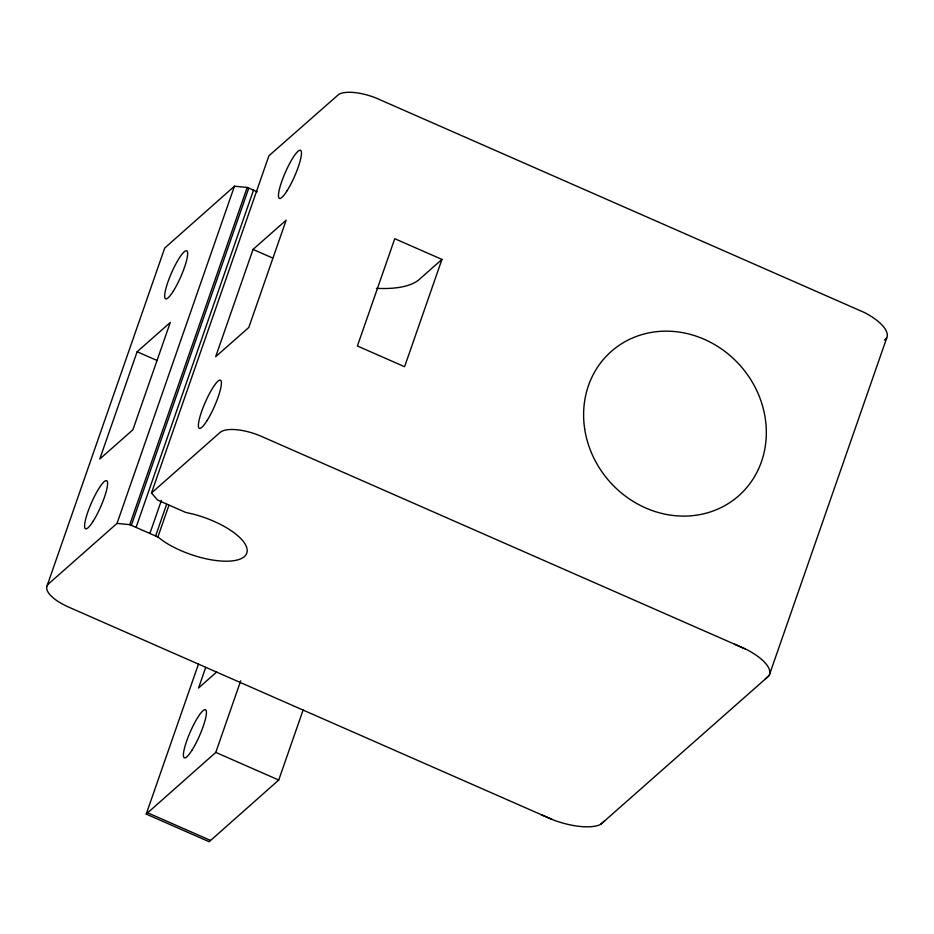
<?xml version="1.0" encoding="UTF-8"?>
<svg xmlns="http://www.w3.org/2000/svg" width="934" height="934" viewBox="0 0 934 934"><rect width="100%" height="100%" fill="white"/><g stroke="black" fill="none" stroke-linecap="round" stroke-linejoin="round"><path stroke-width="1.4" d="M46.793 586.692L164.221 249.483A34.43 12.901 19.2 0 1 164.886 247.895L234.457 186.205L247.206 187.43L257.27 191.855M137.135 351.744L99.775 459.038L132.885 429.792L170.257 322.499L137.135 351.744L157.11 360.512M552.111 819.457L69.128 607.298A34.43 12.901 19.2 0 1 48.708 583.738L117.019 523.425L234.457 186.205M117.019 523.425L129.768 524.639L247.206 187.43M131.344 525.328L248.771 188.119M136.06 527.406L253.499 190.197M129.768 524.639L157.881 536.992L163.24 541.031A52.514 19.672 19.2 0 0 244.369 556.582A52.514 19.672 19.2 0 0 193.63 514.202L185.714 512.416L157.601 500.075L151.471 493L268.91 155.791L338.879 94.287A34.43 12.901 19.2 0 1 375.526 97.801L864.464 312.54A46.396 17.384 19.2 0 1 886.658 338.155L769.231 675.364L764.876 679.415M149.884 533.477L161.395 500.449M253.044 249.413L215.672 356.706L248.794 327.472L286.154 220.179L253.044 249.413L272.705 258.053M155.593 535.988L166.614 504.325M157.881 536.992L168.902 505.329M303.176 709.84L278.729 780.03L209.169 841.721L146.229 814.086L198.475 664.062M205.725 667.378L198.545 688.008L216.7 671.978M146.229 814.086L215.789 752.395L240.715 680.828M441.945 259.418L404.585 366.723L357.395 345.989L394.755 238.695L441.945 259.418L419.868 278.916A103.277 38.691 19.2 0 1 376.379 288.337M604.823 820.717L600.165 824.629A46.42 17.384 19.2 0 1 553.979 820.204L541.078 814.611M151.471 493L219.794 432.687A34.43 12.901 19.2 0 1 262.302 436.762L745.367 648.955M884.486 340.081L886.658 338.155M600.959 824.138L768.787 675.971M734.241 644.063L747.037 649.76A46.396 17.384 19.2 0 1 769.231 675.364M215.789 752.395L278.729 780.03M147.467 812.708L210.407 840.355M584.696 429.01A96.284 87.352 48.6 0 0 732.291 500.893A96.284 87.352 48.6 0 0 707.925 340.992A96.284 87.352 48.6 0 0 584.696 429.01M93.295 521.009A26.257 5.02 -66.3 0 0 107.153 481.185A26.257 5.02 -66.3 0 0 87.808 512.066A26.257 5.02 -66.3 0 0 93.295 521.009M207.103 420.534A26.257 5.02 -66.3 0 0 220.973 380.71A26.257 5.02 -66.3 0 0 201.616 411.579A26.257 5.02 -66.3 0 0 207.103 420.534M173.35 291.093A26.257 5.02 -66.3 0 0 187.22 251.269A26.257 5.02 -66.3 0 0 167.875 282.15A26.257 5.02 -66.3 0 0 173.35 291.093M287.17 190.606A26.257 5.02 -66.3 0 0 301.04 150.794A26.257 5.02 -66.3 0 0 281.683 181.663A26.257 5.02 -66.3 0 0 287.17 190.606M192.112 750.014A26.257 4.997 -66.3 0 0 205.982 710.19A26.257 4.997 -66.3 0 0 186.66 741.071A26.257 4.997 -66.3 0 0 192.112 750.014"/></g></svg>
